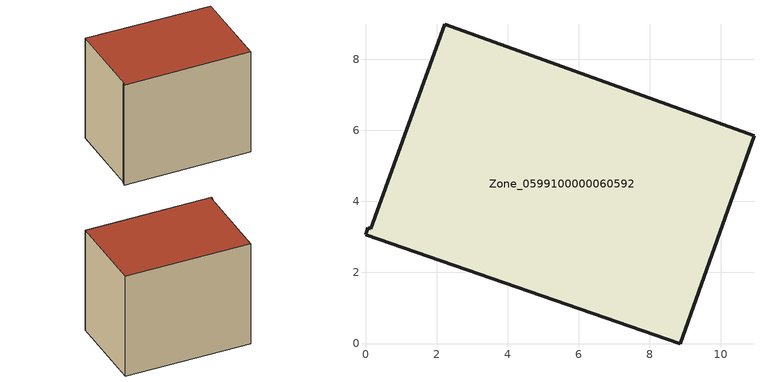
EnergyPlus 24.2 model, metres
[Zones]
Zone_0599100000060592
 floor ground (C_G): 0.07,3.25 0.15,3.22 2.23,8.98 10.93,5.85 8.85,0 0,3.06 z0.54
 wall outside (C_F): 8.85,0 10.93,5.85 2.23,8.98 0.15,3.22 0.07,3.25 0,3.06 8.85,0 z0.54:8.51
 roof outside (C_R): 0.15,3.22 0.07,3.25 0,3.06 8.85,0 10.93,5.85 2.23,8.98 z8.51
[BUILDING]
Pand.0599100000060592: North Axis=0; Terrain=City; Loads Convergence Tolerance Value=0.04; Temperature Convergence Tolerance Value=0.4; Solar Distribution=FullExterior; Maximum Number of Warmup Days=25; Minimum Number of Warmup Days=1
[Site:Location]
Rotterdam.The.Hague.AP_ZH_NLD Design_Conditions: Latitude=51.96; Longitude=4.45; Time Zone=1; Elevation=-4.5
[SITE:GROUNDTEMPERATURE:BUILDINGSURFACE]
18, 18, 18, 18, 18, 18, 18, 18, 18, 18, 18, 18
[MATERIAL] Thermal Absorptance=0.9; Solar Absorptance=0.7; Visible Absorptance=0.7
Name | Roughness | Thickness | Conductivity | Density | Specific Heat
G.TI.1965-1974 | MediumSmooth | 0.15 | 0.882353 | 540 | 1210
F.TI.1965-1974 | Rough | 0.3 | 0.697674 | 1920 | 840
R.TI.1965-1974 | MediumRough | 0.2 | 0.232558 | 1500 | 1000
[CONSTRUCTION]
C_G: G.TI.1965-1974
C_F: F.TI.1965-1974
C_R: R.TI.1965-1974
[ZONE]
Zone_0599100000060592: Type=1; Multiplier=1; Ceiling Height=Autocalculate; Volume=Autocalculate; Floor Area=autocalculate; Part of Total Floor Area=Yes
[ZONEINFILTRATION:DESIGNFLOWRATE]
Infil_Zone_0599100000060592: Zone or ZoneList or Space or SpaceList=Zone_0599100000060592; Schedule=AlwaysOn; Design Flow Rate Calculation Method=Flow/Area; Flow Rate per Floor Area=0.003; Constant Term Coefficient=1; Temperature Term Coefficient=0; Velocity Term Coefficient=0; Velocity Squared Term Coefficient=0
[HVACTEMPLATE:ZONE:IDEALLOADSAIRSYSTEM]
Zone_0599100000060592: Maximum Heating Supply Air Temperature=50; Minimum Cooling Supply Air Temperature=13; Maximum Heating Supply Air Humidity Ratio=0.0156; Minimum Cooling Supply Air Humidity Ratio=0.0077; Heating Limit=NoLimit; Cooling Limit=NoLimit; Dehumidification Control Type=ConstantSensibleHeatRatio; Cooling Sensible Heat Ratio=0.7; Dehumidification Setpoint=60; Humidification Control Type=None; Humidification Setpoint=30; Outdoor Air Method=None; Outdoor Air Flow Rate per Person=0.00944; Outdoor Air Flow Rate per Zone Floor Area=0; Outdoor Air Flow Rate per Zone=0; Demand Controlled Ventilation Type=None; Outdoor Air Economizer Type=NoEconomizer; Heat Recovery Type=None; Sensible Heat Recovery Effectiveness=0.7; Latent Heat Recovery Effectiveness=0.65
[ZONECONTROL:THERMOSTAT]
ThermostatControl_Zone_0599100000060592: Zone or ZoneList=Zone_0599100000060592; Control Type Schedule=DualSetpointControlType; Control 1=Thermostat_Zone_0599100000060592; Temperature Difference Between Cutout And Setpoint=0
[THERMOSTATSETPOINT:DUALSETPOINT]
Thermostat_Zone_0599100000060592: Heating Setpoint Temperature Schedule=HeatingSetpoint_Zone_0599100000060592; Cooling Setpoint Temperature Schedule=CoolingSetpoint_Zone_0599100000060592
[SCHEDULE:COMPACT]
HeatingSetpoint_Zone_0599100000060592: Through: 12/31, For: AllDays, Until: 24:00, 21
CoolingSetpoint_Zone_0599100000060592: Through: 12/31, For: AllDays, Until: 24:00, 24
DualSetpointControlType: Through: 12/31, For: AllDays, Until: 24:00, 4
AlwaysOn: Through: 12/31, For: AllDays, Until: 24:00, 1
